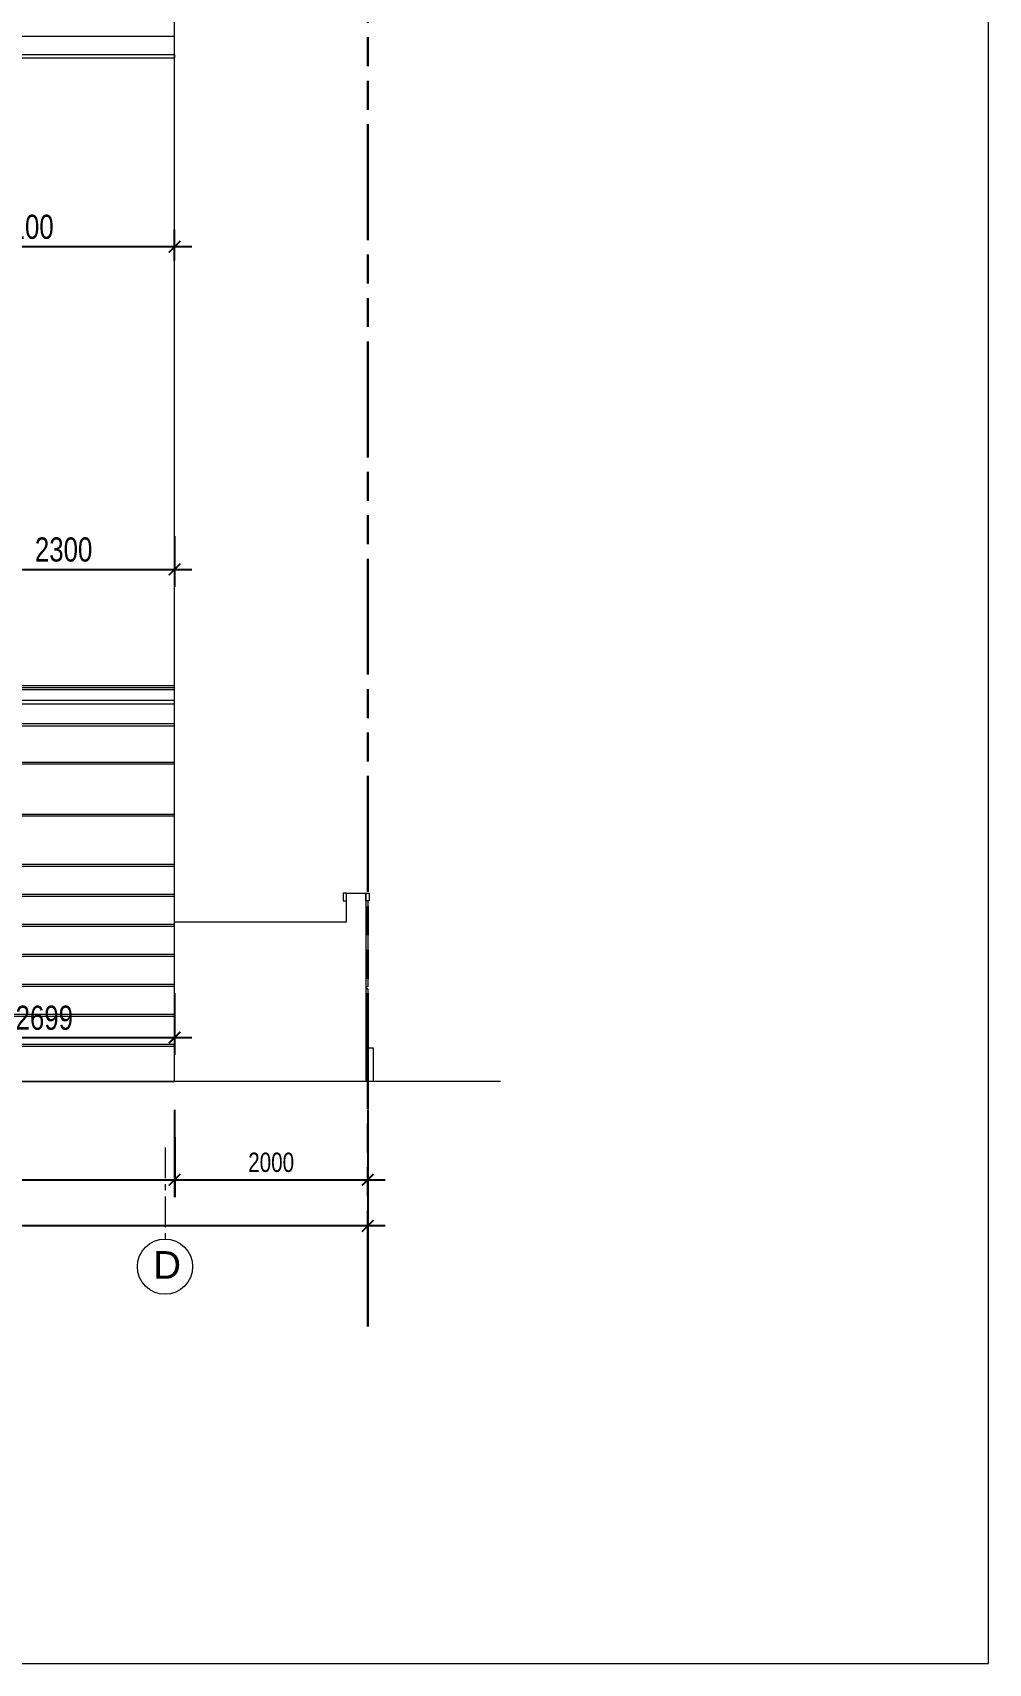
# Model space of a CAD drawing. Header units: millimetres. Extents: x -78046 to 260989, y -99288 to 158505.
# Drawn here: x 251093 to 260989, y -73107 to -56219 of the extents above; entities that cross this region are included whole.
import ezdxf
from ezdxf.enums import TextEntityAlignment as Align

# ---------------------------------------------------------------- set-up
doc = ezdxf.new("R2010")
doc.units = ezdxf.units.MM
doc.header["$LTSCALE"] = 100
doc.header["$PDMODE"] = 98
doc.linetypes.add('ACAD_ISO09W100', pattern=[45, 24, -3, 6, -3, 6, -3])
doc.linetypes.add('CENTER', pattern=[50.8, 31.75, -6.35, 6.35, -6.35])
doc.layers.get('Defpoints').update_dxf_attribs({"lineweight": 13})
for name, color, linetype, lineweight in [('-CENTER', 143, 'CENTER', 13), ('-DIM', 9, 'Continuous', 13), ('-HATCH', 8, 'Continuous', 5), ('-KH', 143, 'Continuous', 13), ('-LINE1', 7, 'Continuous', 18), ('-LINE2', 252, 'Continuous', 9), ('-TEXT', 7, 'Continuous', 15), ('ranh gioi lo dat', 240, 'ACAD_ISO09W100', 30)]:
    doc.layers.add(name, color=color, linetype=linetype, lineweight=lineweight)
doc.styles.add('1', font='arial.ttf')
doc.styles.add('AVANH', font='VHAVAN_2.TTF', dxfattribs={"width": 0.8})
doc.dimstyles.new('C_100A3', dxfattribs={"dimscale": 100, "dimtxt": 2.5, "dimasz": 1.2, "dimexe": 1.8, "dimexo": 0, "dimgap": 0.75, "dimtad": 1, "dimdec": 0, "dimzin": 0, "dimdsep": 46, "dimtxsty": 'AVANH', "dimblk": 'ARCHTICK', "dimcen": 0, "dimdle": 1.8, "dimclrd": 256, "dimclre": 256, "dimclrt": 7, "dimadec": 0, "dimazin": 0, "dimtfac": 0.0001, "dimtdec": 0, "dimtix": 1, "dimtmove": 2, "dimatfit": 3, "dimldrblk": 'ARCHTICK', "dimfxl": 1.8, "dimtolj": 1, "dimtzin": 0, "dimarcsym": 0})

# ---------------------------------------------------------------- blocks, each defined once
blk = doc.blocks.new('_ARCHTICK')
at = {"const_width": 0.15}
blk.add_lwpolyline([(-0.5, -0.5), (0.5, 0.5)], dxfattribs=at)
blk = doc.blocks.new('*D206')
at = {"layer": '-DIM', "lineweight": -2, "transparency": 16777216}
for p, q in [((252563, -67376), (252563, -68278)), ((254563, -67376), (254563, -68278)), ((252383, -68098), (254743, -68098))]:
    blk.add_line(p, q, dxfattribs=at)
at = {"layer": 'Defpoints', "color": 0, "transparency": 16777216}
for p in [(252563, -67376), (254563, -67376), (254563, -68098)]:
    blk.add_point(p, dxfattribs=at)
at = {"layer": '-DIM', "lineweight": -2, "transparency": 16777216, "xscale": 120, "yscale": 120, "zscale": 120, "rotation": 180}
blk.add_blockref('_ARCHTICK', (252563, -68098), dxfattribs=at)
at = {"layer": '-DIM', "lineweight": -2, "transparency": 16777216, "xscale": 120, "yscale": 120, "zscale": 120}
blk.add_blockref('_ARCHTICK', (254563, -68098), dxfattribs=at)
at = {"layer": '-DIM', "color": 7, "transparency": 16777216, "insert": (253563, -67919), "char_height": 200, "attachment_point": 5, "style": 'AVANH'}
blk.add_mtext('\\A1;2000', dxfattribs=at)
blk = doc.blocks.new('*D272')
at = {"layer": 'Defpoints', "lineweight": -2, "transparency": 16777216}
for p, q in [((249864, -66131), (249864, -66806)), ((252563, -66165), (252563, -66806)), ((249684, -66626), (252743, -66626))]:
    blk.add_line(p, q, dxfattribs=at)
at = {"layer": 'Defpoints', "color": 0, "transparency": 16777216}
for p in [(249864, -66131), (252563, -66165), (252563, -66626)]:
    blk.add_point(p, dxfattribs=at)
at = {"layer": 'Defpoints', "lineweight": -2, "transparency": 16777216, "xscale": 120, "yscale": 120, "zscale": 120, "rotation": 180}
blk.add_blockref('_ARCHTICK', (249864, -66626), dxfattribs=at)
at = {"layer": 'Defpoints', "lineweight": -2, "transparency": 16777216, "xscale": 120, "yscale": 120, "zscale": 120}
blk.add_blockref('_ARCHTICK', (252563, -66626), dxfattribs=at)
at = {"layer": 'Defpoints', "color": 7, "transparency": 16777216, "insert": (251214, -66422), "char_height": 250, "attachment_point": 5, "style": 'AVANH'}
blk.add_mtext('\\A1;2699', dxfattribs=at)
blk = doc.blocks.new('*D263')
at = {"layer": 'Defpoints', "lineweight": -2, "transparency": 16777216}
for p, q in [((250264, -61433), (250264, -61957)), ((252563, -61433), (252563, -61957)), ((250084, -61777), (252743, -61777))]:
    blk.add_line(p, q, dxfattribs=at)
at = {"layer": 'Defpoints', "color": 0, "transparency": 16777216}
for p in [(250264, -61433), (252563, -61433), (252563, -61777)]:
    blk.add_point(p, dxfattribs=at)
at = {"layer": 'Defpoints', "lineweight": -2, "transparency": 16777216, "xscale": 120, "yscale": 120, "zscale": 120, "rotation": 180}
blk.add_blockref('_ARCHTICK', (250264, -61777), dxfattribs=at)
at = {"layer": 'Defpoints', "lineweight": -2, "transparency": 16777216, "xscale": 120, "yscale": 120, "zscale": 120}
blk.add_blockref('_ARCHTICK', (252563, -61777), dxfattribs=at)
at = {"layer": 'Defpoints', "color": 7, "transparency": 16777216, "insert": (251414, -61573), "char_height": 250, "attachment_point": 5, "style": 'AVANH'}
blk.add_mtext('\\A1;2300', dxfattribs=at)
blk = doc.blocks.new('*D252')
at = {"layer": 'Defpoints', "lineweight": -2, "transparency": 16777216}
for p, q in [((249464, -58577), (249464, -58256)), ((252563, -58577), (252563, -58256)), ((252743, -58436), (249284, -58436))]:
    blk.add_line(p, q, dxfattribs=at)
at = {"layer": 'Defpoints', "color": 0, "transparency": 16777216}
for p in [(249464, -58436), (249464, -58577), (252563, -58577)]:
    blk.add_point(p, dxfattribs=at)
at = {"layer": 'Defpoints', "lineweight": -2, "transparency": 16777216, "xscale": 120, "yscale": 120, "zscale": 120, "rotation": 180}
blk.add_blockref('_ARCHTICK', (249464, -58436), dxfattribs=at)
at = {"layer": 'Defpoints', "lineweight": -2, "transparency": 16777216, "xscale": 120, "yscale": 120, "zscale": 120}
blk.add_blockref('_ARCHTICK', (252563, -58436), dxfattribs=at)
at = {"layer": 'Defpoints', "color": 7, "transparency": 16777216, "insert": (251014, -58231), "char_height": 250, "attachment_point": 5, "style": 'AVANH'}
blk.add_mtext('\\A1;3100', dxfattribs=at)
blk = doc.blocks.new('*D370')
at = {"layer": '-DIM', "lineweight": -2, "transparency": 16777216}
for p, q in [((252563, -67657), (252563, -68278)), ((254563, -67657), (254563, -68278)), ((252383, -68098), (254743, -68098))]:
    blk.add_line(p, q, dxfattribs=at)
at = {"layer": 'Defpoints', "color": 0, "transparency": 16777216}
for p in [(252563, -67657), (254563, -67657), (254563, -68098)]:
    blk.add_point(p, dxfattribs=at)
at = {"layer": '-DIM', "lineweight": -2, "transparency": 16777216, "xscale": 120, "yscale": 120, "zscale": 120, "rotation": 180}
blk.add_blockref('_ARCHTICK', (252563, -68098), dxfattribs=at)
at = {"layer": '-DIM', "lineweight": -2, "transparency": 16777216, "xscale": 120, "yscale": 120, "zscale": 120}
blk.add_blockref('_ARCHTICK', (254563, -68098), dxfattribs=at)
at = {"layer": '-DIM', "color": 7, "transparency": 16777216, "insert": (253563, -67919), "char_height": 200, "attachment_point": 5, "style": 'AVANH'}
blk.add_mtext('\\A1;2000', dxfattribs=at)
blk = doc.blocks.new('*D371')
at = {"layer": '-DIM', "lineweight": -2, "transparency": 16777216}
for p, q in [((235063, -67611), (235063, -68756)), ((254563, -67657), (254563, -68756)), ((254743, -68576), (234883, -68576))]:
    blk.add_line(p, q, dxfattribs=at)
at = {"layer": 'Defpoints', "color": 0, "transparency": 16777216}
for p in [(235063, -67611), (254563, -67657), (235063, -68576)]:
    blk.add_point(p, dxfattribs=at)
at = {"layer": '-DIM', "lineweight": -2, "transparency": 16777216, "xscale": 120, "yscale": 120, "zscale": 120, "rotation": 180}
blk.add_blockref('_ARCHTICK', (235063, -68576), dxfattribs=at)
at = {"layer": '-DIM', "lineweight": -2, "transparency": 16777216, "xscale": 120, "yscale": 120, "zscale": 120}
blk.add_blockref('_ARCHTICK', (254563, -68576), dxfattribs=at)
at = {"layer": '-DIM', "color": 7, "transparency": 16777216, "insert": (244813, -68397), "char_height": 200, "attachment_point": 5, "style": 'AVANH'}
blk.add_mtext('\\A1;19500', dxfattribs=at)
blk = doc.blocks.new('*D374')
at = {"layer": '-DIM', "lineweight": -2, "transparency": 16777216}
for p, q in [((246864, -67657), (246864, -68278)), ((252564, -67657), (252564, -68278)), ((246684, -68098), (252744, -68098))]:
    blk.add_line(p, q, dxfattribs=at)
at = {"layer": 'Defpoints', "color": 0, "transparency": 16777216}
for p in [(246864, -67657), (252564, -67657), (252564, -68098)]:
    blk.add_point(p, dxfattribs=at)
at = {"layer": '-DIM', "lineweight": -2, "transparency": 16777216, "xscale": 120, "yscale": 120, "zscale": 120, "rotation": 180}
blk.add_blockref('_ARCHTICK', (246864, -68098), dxfattribs=at)
at = {"layer": '-DIM', "lineweight": -2, "transparency": 16777216, "xscale": 120, "yscale": 120, "zscale": 120}
blk.add_blockref('_ARCHTICK', (252564, -68098), dxfattribs=at)
at = {"layer": '-DIM', "color": 7, "transparency": 16777216, "insert": (249714, -67919), "char_height": 200, "attachment_point": 5, "style": 'AVANH'}
blk.add_mtext('\\A1;5700', dxfattribs=at)

msp = doc.modelspace()

# ---------------------------------------------------------------- linework, layer by layer
at = {"layer": '-CENTER', "ltscale": 0.1}
msp.add_line((252463.8, -67763.1), (252463.8, -68712), dxfattribs=at)
at = {"layer": '-HATCH'}
for p, q in [((237408, -56256.1), (252563.3, -56256.1)), ((237530, -56443.6), (252563.3, -56443.6)), ((235924, -63001.3), (252563.3, -63001.3)), ((235924, -63021.3), (252563.3, -63021.3)), ((236063, -63131.3), (252563.3, -63131.3)), ((236035.2, -63171.1), (252563.3, -63171.1)), ((252563.3, -63401.1), (236050.2, -63401.1)), ((236063, -63372.3), (252563.3, -63372.3)), ((239502.6, -63774.5), (252563.3, -63774.5)), ((252563.3, -63794.5), (239502.6, -63794.5)), ((249916, -64310.9), (252563.3, -64310.9)), ((249928, -64330.9), (252563.3, -64330.9)), ((250013.9, -64831.4), (252563.3, -64831.4)), ((250013.9, -64851.4), (252563.3, -64851.4)), ((250013.9, -65141.8), (252563.3, -65141.8)), ((250013.9, -65161.8), (252563.3, -65161.8)), ((250013.9, -65452.1), (252563.3, -65452.1)), ((250013.9, -65472.1), (252563.3, -65472.1)), ((250013.9, -65762.4), (252563.3, -65762.4)), ((250013.9, -65782.4), (252563.3, -65782.4)), ((250013.9, -66072.8), (252563.3, -66072.8)), ((250013.9, -66092.8), (252563.3, -66092.8)), ((237563.3, -66383.1), (252563.3, -66383.1)), ((237563.3, -66403.1), (252563.3, -66403.1)), ((237563.3, -66693.4), (252563.3, -66693.4)), ((237563.3, -66713.4), (252563.3, -66713.4))]:
    msp.add_line(p, q, dxfattribs=at)
at = {"layer": '-KH'}
msp.add_circle((252463.8, -68998.3), 286.3, dxfattribs=at)
at = {"layer": '-LINE1', "color": 0, "lineweight": 20}
for p, q in [((252563.3, -67081.4), (252563.3, -52731.1)), ((252563.3, -56443.6), (252563.3, -56256.1)), ((237563.3, -56481.1), (252563.3, -56481.1)), ((252563.3, -56443.6), (252563.3, -56481.1)), ((252563.3, -56581.1), (252563.3, -56481.1)), ((252563.3, -57130.6), (252563.3, -56581.1)), ((235915, -62981.3), (252563.3, -62981.3)), ((252563.3, -63778.6), (252563.3, -63401.1)), ((252563.3, -63794.5), (252563.3, -63774.5)), ((252563.3, -64307.8), (252563.3, -63798.6)), ((254341.8, -65131.1), (254308.6, -65131.1)), ((254308.6, -65131.1), (254308.6, -65211.1)), ((254341.8, -65211.1), (254341.8, -65131.1)), ((254308.6, -65211.1), (254341.8, -65211.1)), ((254563.3, -65211.1), (254563.3, -65494.5)), ((254341.8, -65431.1), (252563.3, -65431.1)), ((254563.3, -65494.5), (254543.3, -65494.5)), ((254563.3, -65514.5), (254543.3, -65514.5)), ((254563.3, -65514.5), (254563.3, -65797.8)), ((254563.3, -65797.8), (254543.3, -65797.8)), ((254563.3, -65817.8), (254543.3, -65817.8)), ((254563.3, -65817.8), (254563.3, -66101.1)), ((254563.3, -66101.1), (254543.3, -66101.1)), ((254563.3, -66121.1), (254543.3, -66121.1)), ((254563.3, -66121.1), (254563.3, -66404.5)), ((254563.3, -66404.5), (254543.3, -66404.5)), ((254563.3, -66424.5), (254543.3, -66424.5)), ((254563.3, -66424.5), (254563.3, -66707.8)), ((254563.3, -66707.8), (254543.3, -66707.8)), ((254563.3, -66727.8), (254543.3, -66727.8)), ((254563.3, -66727.8), (254563.3, -66731.1)), ((254563.3, -66731.1), (254618.7, -66731.1)), ((254563.3, -66731.1), (254563.3, -67081.1)), ((254618.7, -66731.1), (254618.7, -67081.3)), ((235007.8, -67081.3), (252563.3, -67081.4))]:
    msp.add_line(p, q, dxfattribs=at)
at = {"layer": '-LINE1'}
msp.add_lwpolyline([(221089.3, -73106.9), (260989.3, -73106.9), (260989.3, -44891.9), (221089.3, -44891.9)], close=True, dxfattribs=at)
at = {"layer": '-LINE1', "color": 0, "lineweight": 20}
for points in [[(254341.8, -65131.1), (254308.6, -65131.1), (254308.6, -65211.1), (254341.8, -65211.1)], [(254543.3, -65131.1), (254576.6, -65131.1), (254576.6, -65211.1), (254543.3, -65211.1)]]:
    msp.add_lwpolyline(points, close=True, dxfattribs=at)
msp.add_lwpolyline([(254341.8, -65431.1), (254341.8, -65131.1), (254543.3, -65131.1), (254543.3, -67081.1)], dxfattribs=at)
at = {"layer": '-LINE2', "color": 2}
msp.add_line((255936.4, -67081.3), (229741.3, -67081.3), dxfattribs=at)
at = {"layer": 'ranh gioi lo dat', "ltscale": 0.5}
msp.add_line((254563.3, -69617.1), (254563.3, -48518.2), dxfattribs=at)

# ---------------------------------------------------------------- texts
at = {"layer": '-TEXT', "color": 2, "style": '1'}
msp.add_text('D', height=286.3, dxfattribs=at).set_placement((252485.6, -68980.2), align=Align.MIDDLE_CENTER)

# ---------------------------------------------------------------- dimensions: what is measured, and where the dimension line sits
at = {"layer": '-DIM'}
for base, p1, p2, picture, middle in [((254563.3, -68097.8), (252563.3, -67376.3), (254563.3, -67376.3), '*D206', (253563.3, -67919.4)), ((252563.8, -68097.8), (246863.9, -67657.2), (252563.8, -67657.2), '*D374', (249713.8, -67919.4))]:
    dim = msp.add_linear_dim(base=base, p1=p1, p2=p2, dimstyle='C_100A3', override={"dimtxt": 2}, dxfattribs=at)
    dim.commit()
    dim.dimension.update_dxf_attribs({"geometry": picture, "text_midpoint": middle})
for base, p1, p2, picture, middle in [((235063.2, -68575.9), (254563.3, -67657.2), (235063.2, -67610.9), '*D371', (244813.3, -68397.4)), ((254563.3, -68097.8), (252563.3, -67657.2), (254563.3, -67657.2), '*D370', (253563.3, -67919.4))]:
    dim = msp.add_linear_dim(base=base, p1=p1, p2=p2, angle=180, dimstyle='C_100A3', override={"dimtxt": 2}, dxfattribs=at)
    dim.commit()
    dim.dimension.update_dxf_attribs({"geometry": picture, "text_midpoint": middle})
at = {"layer": 'Defpoints', "color": 2}
for base, p1, p2, picture, middle in [((249463.8003, -58435.6368), (252563.3321, -58576.614), (249463.8003, -58576.614), '*D252', (251013.5662, -58231.3407)), ((252563.3321, -61777.0168), (250263.8003, -61432.6774), (252563.3321, -61432.6139), '*D263', (251413.5662, -61572.7207)), ((252563.3, -66626.3), (249863.9, -66131.4), (252563.3, -66165.4), '*D272', (251213.6, -66422))]:
    dim = msp.add_linear_dim(base=base, p1=p1, p2=p2, dimstyle='C_100A3', dxfattribs=at)
    dim.commit()
    dim.dimension.update_dxf_attribs({"geometry": picture, "text_midpoint": middle})

doc.saveas('drawing.dxf')
